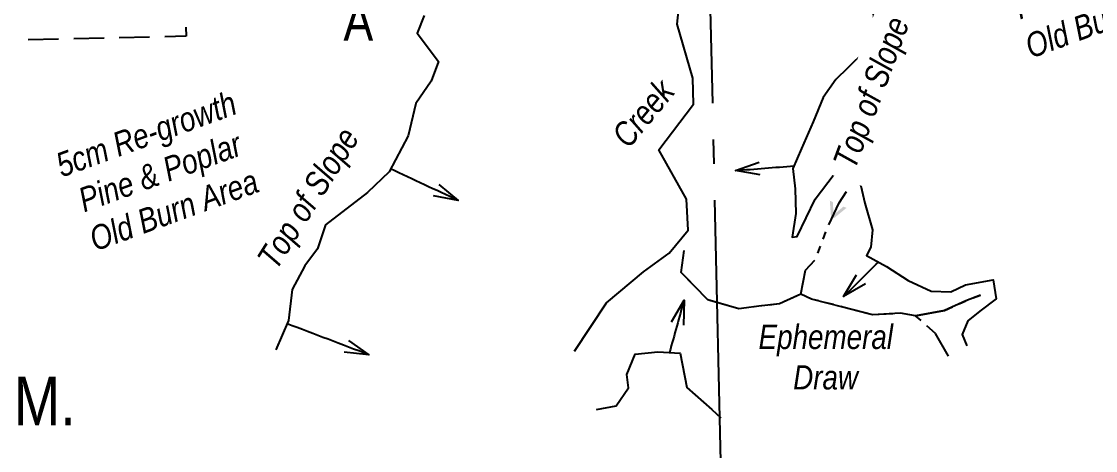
# Model space of a CAD drawing. Extents: x 603855 to 610284, y 5883755 to 5888048.
# Drawn here: x 606607 to 607049, y 5884731.7 to 5884908.4 of the extents above; entities that cross this region are included whole.
import ezdxf
from ezdxf.enums import TextEntityAlignment as Align

# ---------------------------------------------------------------- set-up
doc = ezdxf.new("R2010")
doc.units = 0
doc.header["$LTSCALE"] = 5
for name, pattern in [('foc-ACCESSROAD', [3.75, 2.5, -1.25]), ('foc-QUARTERLINE', [33, 25, -3, 2, -3]), ('foc-TOPO-ephemeral', [6.25, 3.125, -0.625, 0.625, -0.625, 0.625, -0.625])]:
    doc.linetypes.add(name, pattern=pattern)
for name, color, linetype in [('C-SYMBOL', 7, 'Continuous'), ('C-WS', 13, 'foc-ACCESSROAD'), ('L-DETAIL-T', 3, 'Continuous'), ('L-QSEC', 8, 'foc-QUARTERLINE'), ('T-BUSH-T', 110, 'Continuous'), ('T-DRAW', 143, 'foc-TOPO-ephemeral'), ('T-SLOPE', 48, 'Continuous'), ('T-WATER', 160, 'Continuous'), ('T-WATER-T', 170, 'Continuous')]:
    doc.layers.add(name, color=color, linetype=linetype)
doc.layers.add('T-TEXT', color=48, linetype='Continuous', lineweight=18)
doc.styles.add('175L', font='ARIALN.TTF', dxfattribs={"height": 20})
doc.styles.add('80CG', font='ARIALN.TTF', dxfattribs={"height": 10})
doc.styles.add('80L', font='ARIALN.TTF', dxfattribs={"height": 10})
doc.styles.add('80LS', font='ARIALNI.TTF', dxfattribs={"height": 10})
doc.styles.add('foc-LtypeFont', font='ARIALN.TTF', dxfattribs={"height": 7.35})
doc.linetypes.add('foc-TOPO-flowdirection-NOLINE', pattern='A,0,[">",foc-LtypeFont,S=0.3,R=0,X=0,Y=-0.945],-20,[">",foc-LtypeFont,S=0.3,R=0,X=0,Y=-0.945],0', length=20)
doc.dimstyles.new('Compass 5 000', dxfattribs={"dimscale": 5, "dimtxt": 9, "dimasz": 2, "dimexe": 0.2, "dimexo": 0.0625, "dimgap": 0.5, "dimtad": 0, "dimtih": 1, "dimtoh": 1, "dimzin": 0, "dimdsep": 46, "dimtxsty": '80CG', "dimcen": 0.1, "dimse1": 1, "dimse2": 1, "dimclrd": 256, "dimclrt": 256, "dimaunit": 1, "dimadec": 4, "dimazin": 0, "dimtfac": 0.06, "dimtofl": 0, "dimtmove": 0, "dimatfit": 1, "dimfxl": 0.2, "dimtolj": 1, "dimtzin": 0, "dimlwd": -1, "dimarcsym": 0})

# ---------------------------------------------------------------- blocks, each defined once
blk = doc.blocks.new('tdraw')
at = {"layer": 'T-DRAW', "linetype": 'ByBlock'}
h = blk.add_hatch(color=256, dxfattribs=at)
h.dxf.hatch_style = 1
h.paths.add_polyline_path([(4.25, 3.18), (-0.01, 0), (5.07, -1.53), (5.3, -2.87), (-1.13, -0.85), (-1.35, 0.4), (4.01, 4.5)])

msp = doc.modelspace()

# ---------------------------------------------------------------- linework, layer by layer
at = {"layer": 'C-WS', "flags": 128}
msp.add_lwpolyline([(606579.491, 5885052.052), (606701.332, 5885054.752), (606704.031, 5884932.91), (606674.051, 5884932.246), (606674.715, 5884902.265), (606552.873, 5884899.566), (606549.975, 5885030.402), (606579.955, 5885031.066)], close=True, dxfattribs=at)
at = {"layer": 'L-QSEC'}
msp.add_line((606902.671, 5884379.88), (606885.086, 5885153.301), dxfattribs=at)
at = {"layer": 'T-DRAW', "flags": 128}
for points in [[(606927.633, 5884796.129), (606929.668, 5884805.953), (606933.771, 5884810.536), (606938.99, 5884824.25), (606943.42, 5884833.678), (606947.491, 5884839.909)], [(606988.506, 5884770.5), (606983.116, 5884779.897), (606974.931, 5884787.215), (606968.668, 5884788.211), (606957.232, 5884787.531), (606945.003, 5884790.786), (606932.132, 5884794.072), (606927.638, 5884796.111), (606918.938, 5884792.045), (606910.397, 5884791.172), (606902.114, 5884790.081), (606889.387, 5884793.776), (606878.403, 5884805.054), (606879.658, 5884814.017)], [(606974.94, 5884787.218), (606986.748, 5884789.283), (606995.645, 5884793.371), (607001.611, 5884795.66)]]:
    msp.add_lwpolyline(points, dxfattribs=at)
at = {"layer": 'T-DRAW', "linetype": 'foc-TOPO-flowdirection-NOLINE', "flags": 128}
msp.add_lwpolyline([(607001.611, 5884795.66), (606995.645, 5884793.371), (606986.748, 5884789.283), (606974.94, 5884787.218), (606968.668, 5884788.211), (606957.232, 5884787.531), (606945.003, 5884790.786), (606932.132, 5884794.072), (606927.638, 5884796.111), (606918.938, 5884792.045), (606910.397, 5884791.172), (606902.114, 5884790.081), (606889.387, 5884793.776), (606878.403, 5884805.054), (606879.658, 5884814.017)], dxfattribs=at)
at = {"layer": 'T-SLOPE', "flags": 128}
for points in [[(606957.179, 5884915.348), (606958.076, 5884903.334), (606953.924, 5884896.013), (606947.077, 5884889.316), (606942.122, 5884884.463), (606936.895, 5884877.034), (606932.746, 5884867.058), (606928.025, 5884856.106), (606924.416, 5884847.786), (606925.302, 5884839.515), (606925.67, 5884829.352), (606924.153, 5884819.544), (606926.187, 5884819.786), (606933.535, 5884835.168), (606941.468, 5884845.431), (606951.04, 5884846.606), (606953.959, 5884833.58), (606957.118, 5884822.54), (606956.427, 5884815.441), (606954.723, 5884812.054), (606962.914, 5884807.484), (606971.899, 5884801.697), (606981.341, 5884797.312), (606989.357, 5884797.039), (606995.393, 5884799.945), (607006.883, 5884801.962), (607008.135, 5884794.175), (607001.402, 5884789.033), (606996.468, 5884785.054), (606994.063, 5884779.47), (606995.982, 5884774.759)], [(606772.646, 5884910.793), (606769.827, 5884903.55), (606778.601, 5884891.818), (606775.541, 5884883.737), (606769.209, 5884874.588), (606766.035, 5884861.323), (606758.235, 5884846.474), (606749.393, 5884837.876), (606732.115, 5884824.683), (606728.743, 5884814.759), (606723.542, 5884807.804), (606718.419, 5884798.024), (606716.873, 5884785.28), (606711.595, 5884773.102)], [(606843.604, 5884748.531), (606851.679, 5884750.152), (606856.756, 5884757.493), (606856.06, 5884762.976), (606859.572, 5884771.301), (606868.809, 5884772.312), (606877.986, 5884771.828), (606880.825, 5884757.595), (606891.064, 5884748.544), (606894.774, 5884745.085)]]:
    msp.add_lwpolyline(points, dxfattribs=at)
at = {"layer": 'T-WATER', "linetype": 'foc-TOPO-flowdirection-NOLINE', "flags": 128}
msp.add_lwpolyline([(606834.515, 5884772.58), (606847.649, 5884792.505), (606862.916, 5884805.283), (606873.473, 5884812.911), (606881.358, 5884822.386), (606880.604, 5884835.196), (606869.245, 5884855.515), (606883.533, 5884874.318), (606883.262, 5884885.055), (606876.766, 5884907.304), (606878.408, 5884923.193), (606887.671, 5884938.527), (606911.021, 5884950.455), (606903.924, 5884964.615), (606897.152, 5884975.926), (606897.956, 5885017.026), (606946.275, 5885072.908), (606937.519, 5885089.776), (606933.577, 5885107.417), (606934.196, 5885117.857), (606903.482, 5885119.27), (606896.451, 5885129.371), (606896.161, 5885151.433), (606889.136, 5885166.498), (606877.47, 5885191.553), (606867.985, 5885198.631), (606853.255, 5885202.97), (606840.678, 5885210.622), (606824.568, 5885224.689)], dxfattribs=at)
at = {"layer": 'T-WATER', "flags": 128}
msp.add_lwpolyline([(606834.515, 5884772.58), (606847.649, 5884792.505), (606862.916, 5884805.283), (606873.473, 5884812.911), (606881.358, 5884822.386), (606880.604, 5884835.196), (606869.245, 5884855.515), (606883.533, 5884874.318), (606883.262, 5884885.055), (606876.766, 5884907.304), (606878.408, 5884923.193)], dxfattribs=at)

# ---------------------------------------------------------------- block references
at = {"layer": 'T-DRAW', "rotation": 56.7322081354392}
msp.add_blockref('tdraw', (606941.179, 5884828.737), dxfattribs=at)

# ---------------------------------------------------------------- texts
at = {"layer": 'C-SYMBOL', "color": 3, "style": '175L'}
msp.add_text('N.W.1/4 Sec. 33-47-10-W.5M.', height=19.99202, dxfattribs=at).set_placement((606475.892, 5884736.094), align=Align.BOTTOM_CENTER)
at = {"layer": 'L-DETAIL-T', "insert": (606745.6, 5884935.156), "char_height": 15.98724, "width": 63.58537, "attachment_point": 5, "style": '80CG'}
msp.add_mtext("SEE DETAIL 'A'", dxfattribs=at)
at = {"layer": 'T-BUSH-T', "insert": (607041.606, 5884946.128), "char_height": 9.99202, "width": 89.39115, "attachment_point": 2, "rotation": 20, "style": '80LS'}
msp.add_mtext('5cm Re-growth Pine & Poplar\\P{\\C48;Old Burn Area}', dxfattribs=at)
at = {"layer": 'T-WATER-T', "insert": (606849.165, 5884862.047), "char_height": 9.9916, "attachment_point": 1, "rotation": 50.28718, "style": '80L'}
msp.add_mtext_dynamic_manual_height_columns('{\\fArial Narrow|b0|i1|c0|p34;Creek}', width=31.24583, gutter_width=50, heights=[0], dxfattribs=at)
at = {"layer": 'T-WATER-T', "insert": (606909.94, 5884783.472), "char_height": 9.9916, "attachment_point": 1, "style": '80L'}
msp.add_mtext_dynamic_manual_height_columns('\\pi0.33715;{\\fArial Narrow|b0|i1|c0|p34;Ephemeral\\P\\pi14.592;Draw}', width=55.95525, gutter_width=50, heights=[0], dxfattribs=at)

# ---------------------------------------------------------------- leaders
at = {"layer": 'T-SLOPE', "path_type": 1}
for points in [[(606900.821, 5884846.989), (606924.902, 5884848.907)], [(606786.688, 5884834.634), (606758.841, 5884847.629)], [(606945.313, 5884795.116), (606959.626, 5884809.318)], [(606945.313, 5884795.116), (606959.626, 5884809.318)], [(606879.634, 5884793.645), (606873.623, 5884772.058)], [(606749.978, 5884771.091), (606716.268, 5884783.884)]]:
    msp.add_leader(points, dimstyle='Compass 5 000', override={"dimldrblk": 'Open30'}, dxfattribs=at)

# ---------------------------------------------------------------- next in the draw order: texts
at = {"layer": 'T-TEXT', "char_height": 9.99601, "width": 64.75356, "attachment_point": 2, "style": '80LS', "bg_fill": 2}
for insert, rotation in [((606951.885, 5884880.854), 69.64821), ((606720.633, 5884838.33), 57.8737)]:
    msp.add_mtext('Top of Slope', dxfattribs=dict(at, insert=insert, rotation=rotation))

# ---------------------------------------------------------------- next in the draw order: texts
at = {"layer": 'T-BUSH-T', "insert": (606656.55, 5884866.724), "char_height": 9.99202, "width": 89.39115, "attachment_point": 2, "rotation": 20, "style": '80LS'}
msp.add_mtext('5cm Re-growth Pine & Poplar\\P{\\C48;Old Burn Area}', dxfattribs=at)

doc.saveas('drawing.dxf')
